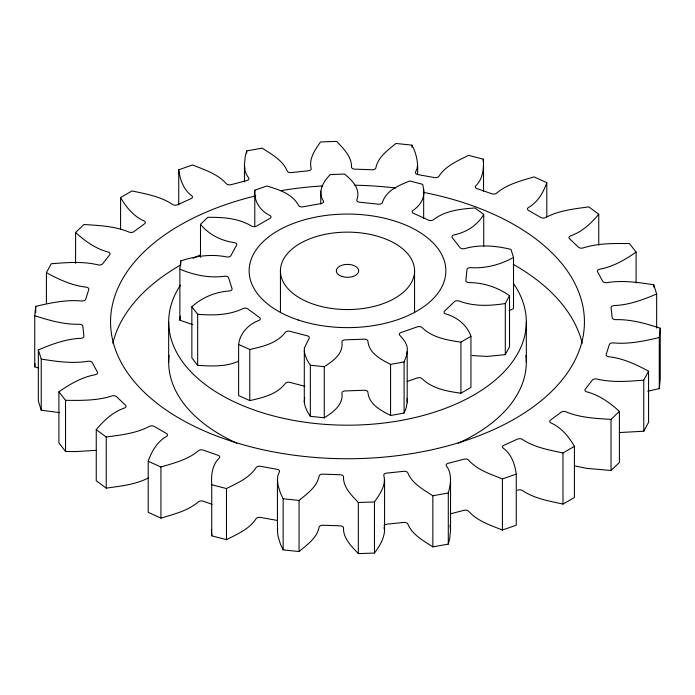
<?xml version="1.0" encoding="UTF-8"?>
<svg xmlns="http://www.w3.org/2000/svg" width="695" height="695" viewBox="0 0 695 695"><rect width="100%" height="100%" fill="white"/><g stroke="black" fill="none" stroke-linecap="round" stroke-linejoin="round"><path stroke-width="1.04" d="M423.663 189.613C424.993 198.414 419.754 205.989 412.665 210.654A3.51 2.024 0 0 0 413.777 213.452L428.163 219.959A3.51 2.024 0 0 0 433.124 219.915C445.069 210.672 460.429 208.943 474.98 207.987L483.72 214.425C477.395 225.528 465.971 232.478 453.644 235.032A3.51 2.024 0 0 0 452.384 237.803L459.89 247.429A3.51 2.024 0 0 0 464.312 248.723C479.602 244.223 495.709 245.726 510.973 249.392L513.527 257.437C500.365 264.734 485.423 268.696 470.315 267.618A3.51 2.024 0 0 0 466.962 269.73L465.858 280.267A3.51 2.024 0 0 0 468.743 282.596C483.373 282.552 497.62 287.27 509.522 295.705L505.3 303.524C489.862 305.974 473.712 306.643 458.848 300.935A3.51 2.024 0 0 0 454.174 301.917L444.722 310.943A3.51 2.024 0 0 0 445.399 313.784C456.824 317.024 467.023 324.843 470.949 336.328L460.924 342.114C447.094 340.15 432.229 337.674 421.865 327.362A3.51 2.024 0 0 0 416.948 326.98L401.31 332.436A3.51 2.024 0 0 0 399.625 335.129C403.786 339.69 408.365 344.833 407.192 351.531L407.192 402.631L406.149 407.887L404.099 413.056L390.564 415.488C380.851 410.45 368.819 404.368 367.855 391.945A3.51 2.024 0 0 0 363.815 390.286L345.571 390.92A3.51 2.024 0 0 0 341.905 392.857C343.721 404.759 332.948 412.239 324.278 417.808L310.335 416.331L307.225 411.344L305.088 406.193L304.28 402.11L304.323 348.065L309.179 338.291A3.51 2.024 0 0 0 306.938 335.728L290.275 331.402A3.51 2.024 0 0 0 285.471 332.132C277.018 343.382 262.727 346.596 249.783 349.489L238.628 344.442C240.018 332.974 248.697 324.148 259.278 320.282A3.51 2.024 0 0 0 259.357 317.415L248.089 309.11A3.51 2.024 0 0 0 243.25 308.467C229.072 315.374 213.035 315.539 197.667 314.262L191.855 306.799C202.193 297.312 215.615 291.857 229.593 290.953A3.51 2.024 0 0 0 231.965 288.434L228.672 278.052A3.51 2.024 0 0 0 224.911 276.184C209.516 278.356 194.018 275.194 179.883 269.095L180.735 260.92C195.573 256.038 211.454 253.701 226.917 257.011A3.51 2.024 0 0 0 231.044 255.421L236.482 245.344A3.51 2.024 0 0 0 234.649 242.685C221.453 240.904 208.969 234.719 200.499 224.32L207.831 217.318C222.895 217.188 238.654 218.143 251.868 226.249A3.51 2.024 0 0 0 256.803 225.945L269.721 218.482A3.51 2.024 0 0 0 270.251 215.632C260.373 211.124 253.692 201.176 254.787 190.204L266.915 185.973C278.843 189.7 292.491 193.714 298.72 205.694A3.51 2.024 0 0 0 303.333 206.754L320.786 203.609A3.51 2.024 0 0 0 323.54 201.229C317.076 191.62 323.357 181.56 330.316 174.567L344.459 174.071C352.226 180.17 361.113 189.214 356.752 200.073A3.51 2.024 0 0 0 359.984 202.245L377.958 204.148A3.51 2.024 0 0 0 382.32 202.775C386.029 190.361 398.947 185.426 409.781 180.987L422.708 184.34L423.663 189.613L423.663 218.36M304.28 402.11L304.705 397.418M244.458 181.968L244.458 164.941L245.213 156.714L246.708 150.902L262.154 148.122C271.484 154.264 282.787 160.171 287.2 171.048A3.51 2.024 0 0 0 291.405 172.569L308.198 170.796A3.51 2.024 0 0 0 311.204 168.511C308.554 158.764 315.252 149.547 320.534 141.945L336.684 141.38C343.295 148.522 351.922 156.592 351.496 167.104A3.51 2.024 0 0 0 354.954 169.163L371.999 169.754A3.51 2.024 0 0 0 375.856 167.955C377.854 157.061 387.966 150.129 395.933 143.457L411.848 145.133C416.965 153.995 418.242 164.298 417.556 174.367M417.556 164.785L417.148 168.303L415.567 172.151A3.51 2.024 0 0 0 418.069 174.627L434.375 177.564A3.51 2.024 0 0 0 438.866 176.348C445.547 165.836 457.866 160.84 468.517 155.333L483.268 159.164C483.972 168.477 482.903 179.188 475.675 185.912A3.51 2.024 0 0 0 477.083 188.658L491.695 193.757A3.51 2.024 0 0 0 496.569 193.201C507.055 184.14 521.094 180.83 534.064 176.895L546.8 182.655C543.377 192.506 537.695 202.332 528.339 207.579A3.51 2.024 0 0 0 528.565 210.437L540.641 217.413A3.51 2.024 0 0 0 545.601 217.544C558.823 210.472 574.131 208.908 588.769 206.884L598.743 214.234C591.184 223.451 581.958 231.956 570.499 235.883A3.51 2.024 0 0 0 569.526 238.698L578.362 247.133A3.51 2.024 0 0 0 583.122 247.941C598.013 243.102 613.972 243.432 629.453 243.563L636.09 252.085C625.1 259.8 613.068 266.784 599.689 269.2A3.51 2.024 0 0 0 597.587 271.797L602.669 281.206A3.51 2.024 0 0 0 606.952 282.648C622.494 280.076 638.34 282.396 653.752 284.802L656.662 293.985C643.17 299.736 629.027 304.975 614.232 305.574A3.51 2.024 0 0 0 611.114 307.807L612.139 317.641A3.51 2.024 0 0 0 615.701 319.639C630.956 319.231 645.872 323.531 660.25 328.196L659.277 337.518C644.256 341.063 628.775 344.381 613.268 342.904A3.51 2.024 0 0 0 609.315 344.642L606.231 354.337A3.51 2.024 0 0 0 608.863 356.761C623.033 358.307 636.212 364.449 648.574 371.226L643.761 380.139C628.193 381.399 612.191 382.719 596.857 379.018A3.51 2.024 0 0 0 592.296 380.156L585.294 389.139A3.51 2.024 0 0 0 586.841 391.867C599.298 395.073 610.01 402.848 619.401 411.388L611.035 419.38C595.867 418.416 580.143 417.782 565.956 411.814A3.51 2.024 0 0 0 561.056 412.283L550.527 420.049A3.51 2.024 0 0 0 550.9 422.899C561.317 427.503 568.875 436.695 574.426 446.355L562.985 452.966C549.093 449.943 534.351 447.493 522.362 439.379A3.51 2.024 0 0 0 517.41 439.171L503.971 445.243A3.51 2.024 0 0 0 503.145 448.075C511.451 454 514.978 464.373 516.263 474.094L502.416 478.933C490.54 474.155 477.317 470.011 468.604 460.133A3.51 2.024 0 0 0 463.886 459.239L448.31 463.278A3.51 2.024 0 0 0 446.346 465.911C452.358 473.59 450.734 484.267 448.292 492.99L448.292 544.098L432.846 546.878C423.516 540.736 412.213 534.829 407.8 523.952A3.51 2.024 0 0 0 403.595 522.432L386.802 524.204A3.51 2.024 0 0 0 384.022 525.446M450.542 478.959L450.542 530.059L449.787 538.286L448.292 544.098M448.292 492.99L432.846 495.77C423.516 489.628 412.213 483.72 407.8 472.843A3.51 2.024 0 0 0 403.595 471.332L386.802 473.104A3.51 2.024 0 0 0 383.796 475.389C386.446 485.136 379.748 494.353 374.466 501.946L374.466 553.055L358.316 553.62C351.705 546.478 343.078 538.408 343.504 527.896A3.51 2.024 0 0 0 340.046 525.837L323.001 525.246A3.51 2.024 0 0 0 319.144 527.045C317.146 537.939 307.034 544.871 299.067 551.543L283.152 549.867L280.45 544.194L277.983 536.088L277.444 530.216L277.444 479.116L277.852 475.597L279.433 471.74A3.51 2.024 0 0 0 276.931 469.264L260.625 466.336A3.51 2.024 0 0 0 256.134 467.553C249.453 478.064 237.134 483.051 226.483 488.568L211.732 484.736C211.028 475.415 212.097 464.712 219.325 457.988A3.51 2.024 0 0 0 217.917 455.234L203.305 450.134A3.51 2.024 0 0 0 198.431 450.699C187.945 459.751 173.906 463.061 160.936 467.005L148.2 461.245C151.623 451.394 157.305 441.568 166.661 436.321A3.51 2.024 0 0 0 166.435 433.463L154.359 426.487A3.51 2.024 0 0 0 149.399 426.356C136.177 433.428 120.869 434.992 106.231 437.007L96.257 429.658C103.816 420.449 113.042 411.944 124.501 408.008A3.51 2.024 0 0 0 125.474 405.202L116.638 396.767A3.51 2.024 0 0 0 111.878 395.95C96.987 400.798 81.028 400.468 65.547 400.329L58.91 391.815C69.9 384.1 81.932 377.116 95.311 374.701A3.51 2.024 0 0 0 97.413 372.103L92.331 362.694A3.51 2.024 0 0 0 88.048 361.244C72.506 363.824 56.66 361.504 41.248 359.098L38.338 349.915C51.83 344.164 65.973 338.917 80.768 338.326A3.51 2.024 0 0 0 83.886 336.093L82.861 326.25A3.51 2.024 0 0 0 79.3 324.261C64.044 324.669 49.128 320.369 34.75 315.704L35.723 306.382C50.744 302.838 66.225 299.519 81.732 300.996A3.51 2.024 0 0 0 85.685 299.258L88.769 289.563A3.51 2.024 0 0 0 86.137 287.131C71.967 285.593 58.788 279.451 46.426 272.675L51.239 263.761C66.807 262.493 82.809 261.172 98.143 264.882A3.51 2.024 0 0 0 102.704 263.744L109.706 254.752A3.51 2.024 0 0 0 108.159 252.033C95.701 248.827 84.99 241.052 75.599 232.504L83.965 224.511C99.133 225.484 114.857 226.118 129.044 232.087A3.51 2.024 0 0 0 133.944 231.609L144.473 223.851A3.51 2.024 0 0 0 144.1 220.993C133.683 216.397 126.125 207.206 120.574 197.536L132.015 190.934C145.907 193.948 160.649 196.407 172.638 204.512A3.51 2.024 0 0 0 177.59 204.73L191.029 198.648A3.51 2.024 0 0 0 191.855 195.825C183.549 189.9 180.022 179.527 178.737 169.797L192.585 164.967C204.46 169.745 217.683 173.889 226.396 183.767A3.51 2.024 0 0 0 231.114 184.662L246.69 180.613A3.51 2.024 0 0 0 248.654 177.981L246.282 174.271L245.144 170.805L244.458 164.941M384.561 479.324L384.561 530.424C384.144 538.903 379.34 546.383 374.466 553.055M38.703 368.081L34.75 366.804L35.071 363.702M192.611 324.652L179.883 320.195L180.309 316.112M647.757 391.216L659.277 388.618L660.25 379.296L660.25 328.196M277.444 530.216L277.653 528.461M407.192 351.531L406.149 356.787L404.099 361.956L404.099 413.056M472.105 355.571L487.247 356.413L505.3 354.624L509.522 346.814L509.522 295.705M619.453 432.542L643.761 431.239L648.574 422.325L648.574 371.226M574.418 465.867L586.893 468.387L611.035 470.489L619.401 462.496L619.401 411.388M277.444 479.116L277.983 484.988L280.45 493.094L283.152 498.758L299.067 500.443C307.034 493.771 317.146 486.839 319.144 475.945A3.51 2.024 0 0 1 323.001 474.146L340.046 474.737A3.51 2.024 0 0 1 343.504 476.796C343.078 487.308 351.705 495.379 358.316 502.511L358.316 553.62M304.28 351.001L305.088 355.093L307.225 360.236L310.335 365.231L324.278 366.699C332.948 361.139 343.721 353.659 341.905 341.749A3.51 2.024 0 0 1 345.571 339.82L363.815 339.186A3.51 2.024 0 0 1 367.855 340.845C368.819 353.269 380.851 359.341 390.564 364.389L404.099 361.956M407.174 381.494L416.948 378.08A3.51 2.024 0 0 1 421.865 378.471C432.229 388.783 447.094 391.25 460.924 393.222L470.949 387.436L470.949 336.328M517.41 490.27A3.51 2.024 0 0 1 522.362 490.488C534.351 498.593 549.093 501.052 562.985 504.066L574.426 497.464L574.426 446.355M148.539 477.891C135.516 484.615 120.548 486.126 106.231 488.116L96.257 480.766L96.257 429.658M509.174 310.7L513.527 308.545L513.527 257.437M211.462 529.964L211.732 535.836L226.483 539.668C237.134 534.16 249.453 529.164 256.134 518.652A3.51 2.024 0 0 1 260.625 517.436L276.931 520.373M238.472 361.27C225.693 366.977 211.297 366.204 197.667 365.37L191.855 357.908L191.855 306.799M450.386 513.848L463.886 510.339A3.51 2.024 0 0 1 468.604 511.233C477.317 521.111 490.54 525.255 502.416 530.033L516.263 525.203L516.263 474.094M148.2 461.245L148.2 512.345L160.936 518.105C173.906 514.17 187.945 510.86 198.431 501.799A3.51 2.024 0 0 1 203.305 501.243L212.071 504.301M238.628 344.442L238.628 395.551L249.783 400.598C262.727 397.696 277.018 394.482 285.471 383.232A3.51 2.024 0 0 1 290.275 382.502L304.853 386.29M95.953 450.377L75.729 451.594L65.547 451.437L58.91 442.915L58.91 391.815M358.316 502.511L374.466 501.946M59.709 412.639L41.248 410.198L38.338 401.015L38.338 349.915M383.988 527.47L384.561 530.424M449.969 525.177L450.542 530.059M407.14 398.513L407.192 402.631M659.277 337.518L659.277 388.618M656.662 293.985L656.662 328.057M653.752 284.802L653.752 286.931M643.761 380.139L643.761 431.239M636.09 252.085L636.09 282.952M611.035 419.38L611.035 470.489M598.743 214.234L598.743 245.109M562.985 452.966L562.985 504.066M546.8 182.655L546.8 216.718M526.324 321.95L526.324 362.104M505.3 303.524L505.3 354.624M502.416 478.933L502.416 530.033M483.72 214.425L483.72 246.369M483.538 165.036L483.538 191.655M483.268 159.164L483.268 161.292M460.924 342.114L460.924 393.222M432.846 495.77L432.846 546.878M414.559 270.85A67.059 38.712 0 0 1 313.975 304.375A67.059 38.712 0 0 1 313.975 237.316A67.059 38.712 0 0 1 414.559 270.85L414.559 312.715M411.848 145.133L411.848 147.262M390.564 364.389L390.564 415.488M324.278 366.699L324.278 417.808M320.76 191.186L320.76 203.956M310.335 365.231L310.335 416.331M299.067 500.443L299.067 551.543M283.152 498.758L283.152 549.867M280.441 270.85L280.441 312.715M254.787 190.204L254.787 226.405M249.783 349.489L249.783 400.598M246.708 150.902L246.708 153.03M226.483 488.568L226.483 539.668M211.732 484.736L211.732 535.836M200.499 224.32L200.499 257.324M197.667 314.262L197.667 365.37M180.735 260.92L180.735 265.186M179.883 269.095L179.883 320.195M178.737 169.797L178.737 204.929M168.677 321.95L168.677 362.104M160.936 467.005L160.936 518.105M120.574 197.536L120.574 229.48M106.231 437.007L106.231 488.116M75.599 232.504L75.599 263.379M65.547 400.329L65.547 451.437M46.426 272.675L46.426 303.55M41.248 359.098L41.248 410.198M35.723 306.382L35.723 312.767M34.75 315.704L34.75 366.804M423.663 192.411A236.934 136.793 0 0 1 541.796 400.233A236.934 136.793 0 0 1 163.177 407.904A236.934 136.793 0 0 1 255.803 195.816M280.841 190.682A236.934 136.793 0 0 1 322.732 185.904M354.737 185.218A236.934 136.793 0 0 1 395.75 188.024M513.344 283.334A178.823 103.242 0 0 1 349.168 425.184A178.823 103.242 0 0 1 180.439 285.132M112.816 343.261A236.934 136.793 0 0 1 179.962 265.368M193.08 258.349A236.934 136.793 0 0 1 200.438 254.848M513.205 264.326A236.934 136.793 0 0 1 582.184 343.261M525.941 355.345A178.823 103.242 0 0 1 458.205 443.175M236.795 443.175A178.823 103.242 0 0 1 169.059 355.345M298.32 320.021A98.351 56.782 0 0 0 445.851 270.85A98.351 56.782 0 0 0 298.32 221.67A98.351 56.782 0 0 0 298.32 320.021M341.914 276.436A11.172 6.455 0 0 0 358.672 270.85A11.172 6.455 0 0 0 341.914 265.255A11.172 6.455 0 0 0 341.914 276.436"/></g></svg>
